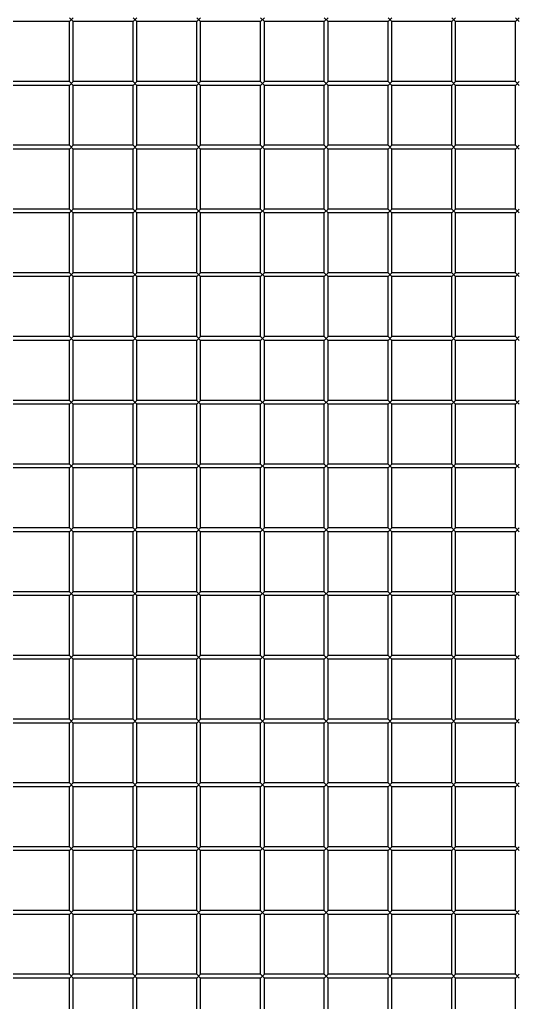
# Model space of a CAD drawing. Header units: millimetres. Extents: x -198529 to 244266, y -64 to 158464.
# Drawn here: x -145993 to -145603, y 107253 to 108024 of the extents above; entities that cross this region are included whole.
import ezdxf

# ---------------------------------------------------------------- set-up
doc = ezdxf.new("R2010")
doc.units = ezdxf.units.MM
doc.layers.add('0-DCC', color=30, linetype='Continuous')

# ---------------------------------------------------------------- blocks, each defined once
blk = doc.blocks.new('DCC2850x2600(左)')
at = {"color": 0, "linetype": 'Continuous'}
for p, q in [((48263.5, -73356.48), (48216.5, -73356.48)), ((48266.5, -73356.48), (48263.5, -73353.48)), ((48263.5, -73356.48), (48266.5, -73353.48)), ((48263.5, -73403.48), (48263.5, -73356.48)), ((48266.5, -73403.48), (48266.5, -73356.48)), ((48313.5, -73356.48), (48266.5, -73356.48)), ((48313.5, -73356.48), (48316.5, -73353.48)), ((48316.5, -73356.48), (48313.5, -73353.48)), ((48313.5, -73403.48), (48313.5, -73356.48)), ((48316.5, -73403.48), (48316.5, -73356.48)), ((48363.5, -73356.48), (48316.5, -73356.48)), ((48363.5, -73356.48), (48366.5, -73353.48)), ((48366.5, -73356.48), (48363.5, -73353.48)), ((48363.5, -73403.48), (48363.5, -73356.48)), ((48366.5, -73403.48), (48366.5, -73356.48)), ((48413.5, -73356.48), (48366.5, -73356.48)), ((48413.5, -73356.48), (48416.5, -73353.48)), ((48416.5, -73356.48), (48413.5, -73353.48)), ((48413.5, -73403.48), (48413.5, -73356.48)), ((48416.5, -73403.48), (48416.5, -73356.48)), ((48463.5, -73356.48), (48416.5, -73356.48)), ((48466.5, -73356.48), (48463.5, -73353.48)), ((48463.5, -73356.48), (48466.5, -73353.48)), ((48463.5, -73403.48), (48463.5, -73356.48)), ((48466.5, -73403.48), (48466.5, -73356.48)), ((48513.5, -73356.48), (48466.5, -73356.48)), ((48513.5, -73356.48), (48516.5, -73353.48)), ((48513.5, -73353.48), (48516.5, -73356.48)), ((48513.5, -73403.48), (48513.5, -73356.48)), ((48516.5, -73403.48), (48516.5, -73356.48)), ((48563.5, -73356.48), (48516.5, -73356.48)), ((48563.5, -73356.48), (48566.5, -73353.48)), ((48563.5, -73353.48), (48566.5, -73356.48)), ((48563.5, -73403.48), (48563.5, -73356.48)), ((48566.5, -73403.48), (48566.5, -73356.48)), ((48613.5, -73356.48), (48566.5, -73356.48)), ((48613.5, -73353.48), (48616.5, -73356.48)), ((48613.5, -73356.48), (48616.5, -73353.48)), ((48613.5, -73403.48), (48613.5, -73356.48)), ((48263.5, -73403.48), (48216.5, -73403.48)), ((48266.5, -73406.48), (48263.5, -73403.48)), ((48263.5, -73406.48), (48266.5, -73403.48)), ((48313.5, -73403.48), (48266.5, -73403.48)), ((48316.5, -73406.48), (48313.5, -73403.48)), ((48313.5, -73406.48), (48316.5, -73403.48)), ((48363.5, -73403.48), (48316.5, -73403.48)), ((48363.5, -73406.48), (48366.5, -73403.48)), ((48366.5, -73406.48), (48363.5, -73403.48)), ((48413.5, -73403.48), (48366.5, -73403.48)), ((48416.5, -73406.48), (48413.5, -73403.48)), ((48413.5, -73406.48), (48416.5, -73403.48)), ((48463.5, -73403.48), (48416.5, -73403.48)), ((48463.5, -73403.48), (48466.5, -73406.48)), ((48463.5, -73406.48), (48466.5, -73403.48)), ((48513.5, -73403.48), (48466.5, -73403.48)), ((48513.5, -73403.48), (48516.5, -73406.48)), ((48513.5, -73406.48), (48516.5, -73403.48)), ((48563.5, -73403.48), (48516.5, -73403.48)), ((48563.5, -73403.48), (48566.5, -73406.48)), ((48563.5, -73406.48), (48566.5, -73403.48)), ((48613.5, -73403.48), (48566.5, -73403.48)), ((48613.5, -73403.48), (48616.5, -73406.48)), ((48613.5, -73406.48), (48616.5, -73403.48)), ((48263.5, -73406.48), (48216.5, -73406.48)), ((48263.5, -73453.48), (48263.5, -73406.48)), ((48266.5, -73453.48), (48266.5, -73406.48)), ((48313.5, -73406.48), (48266.5, -73406.48)), ((48313.5, -73453.48), (48313.5, -73406.48)), ((48316.5, -73453.48), (48316.5, -73406.48)), ((48363.5, -73406.48), (48316.5, -73406.48)), ((48363.5, -73453.48), (48363.5, -73406.48)), ((48366.5, -73453.48), (48366.5, -73406.48)), ((48413.5, -73406.48), (48366.5, -73406.48)), ((48413.5, -73453.48), (48413.5, -73406.48)), ((48416.5, -73453.48), (48416.5, -73406.48)), ((48463.5, -73406.48), (48416.5, -73406.48)), ((48463.5, -73453.48), (48463.5, -73406.48)), ((48466.5, -73453.48), (48466.5, -73406.48)), ((48513.5, -73406.48), (48466.5, -73406.48)), ((48513.5, -73453.48), (48513.5, -73406.48)), ((48516.5, -73453.48), (48516.5, -73406.48)), ((48563.5, -73406.48), (48516.5, -73406.48)), ((48563.5, -73453.48), (48563.5, -73406.48)), ((48566.5, -73453.48), (48566.5, -73406.48)), ((48613.5, -73406.48), (48566.5, -73406.48)), ((48613.5, -73453.48), (48613.5, -73406.48)), ((48263.5, -73453.48), (48216.5, -73453.48)), ((48263.5, -73456.48), (48216.5, -73456.48)), ((48266.5, -73456.48), (48263.5, -73453.48)), ((48263.5, -73456.48), (48266.5, -73453.48)), ((48263.5, -73503.48), (48263.5, -73456.48)), ((48313.5, -73453.48), (48266.5, -73453.48)), ((48266.5, -73503.48), (48266.5, -73456.48)), ((48313.5, -73456.48), (48266.5, -73456.48)), ((48316.5, -73456.48), (48313.5, -73453.48)), ((48313.5, -73456.48), (48316.5, -73453.48)), ((48313.5, -73503.48), (48313.5, -73456.48)), ((48363.5, -73453.48), (48316.5, -73453.48)), ((48316.5, -73503.48), (48316.5, -73456.48)), ((48363.5, -73456.48), (48316.5, -73456.48)), ((48366.5, -73456.48), (48363.5, -73453.48)), ((48363.5, -73456.48), (48366.5, -73453.48)), ((48363.5, -73503.48), (48363.5, -73456.48)), ((48413.5, -73453.48), (48366.5, -73453.48)), ((48366.5, -73503.48), (48366.5, -73456.48)), ((48413.5, -73456.48), (48366.5, -73456.48)), ((48413.5, -73453.48), (48416.5, -73456.48)), ((48413.5, -73456.48), (48416.5, -73453.48)), ((48413.5, -73503.48), (48413.5, -73456.48)), ((48463.5, -73453.48), (48416.5, -73453.48)), ((48416.5, -73503.48), (48416.5, -73456.48)), ((48463.5, -73456.48), (48416.5, -73456.48)), ((48463.5, -73453.48), (48466.5, -73456.48)), ((48463.5, -73456.48), (48466.5, -73453.48)), ((48463.5, -73503.48), (48463.5, -73456.48)), ((48513.5, -73453.48), (48466.5, -73453.48)), ((48466.5, -73503.48), (48466.5, -73456.48)), ((48513.5, -73456.48), (48466.5, -73456.48)), ((48513.5, -73453.48), (48516.5, -73456.48)), ((48513.5, -73456.48), (48516.5, -73453.48)), ((48513.5, -73503.48), (48513.5, -73456.48)), ((48563.5, -73453.48), (48516.5, -73453.48)), ((48516.5, -73503.48), (48516.5, -73456.48)), ((48563.5, -73456.48), (48516.5, -73456.48)), ((48563.5, -73453.48), (48566.5, -73456.48)), ((48563.5, -73456.48), (48566.5, -73453.48)), ((48563.5, -73503.48), (48563.5, -73456.48)), ((48613.5, -73453.48), (48566.5, -73453.48)), ((48566.5, -73503.48), (48566.5, -73456.48)), ((48613.5, -73456.48), (48566.5, -73456.48)), ((48613.5, -73453.48), (48616.5, -73456.48)), ((48613.5, -73456.48), (48616.5, -73453.48)), ((48613.5, -73503.48), (48613.5, -73456.48)), ((48263.5, -73503.48), (48216.5, -73503.48)), ((48266.5, -73506.48), (48263.5, -73503.48)), ((48263.5, -73506.48), (48266.5, -73503.48)), ((48313.5, -73503.48), (48266.5, -73503.48)), ((48316.5, -73506.48), (48313.5, -73503.48)), ((48313.5, -73506.48), (48316.5, -73503.48)), ((48363.5, -73503.48), (48316.5, -73503.48)), ((48363.5, -73503.48), (48366.5, -73506.48)), ((48363.5, -73506.48), (48366.5, -73503.48)), ((48413.5, -73503.48), (48366.5, -73503.48)), ((48413.5, -73503.48), (48416.5, -73506.48)), ((48413.5, -73506.48), (48416.5, -73503.48)), ((48463.5, -73503.48), (48416.5, -73503.48)), ((48463.5, -73503.48), (48466.5, -73506.48)), ((48463.5, -73506.48), (48466.5, -73503.48)), ((48513.5, -73503.48), (48466.5, -73503.48)), ((48513.5, -73503.48), (48516.5, -73506.48)), ((48513.5, -73506.48), (48516.5, -73503.48)), ((48563.5, -73503.48), (48516.5, -73503.48)), ((48563.5, -73503.48), (48566.5, -73506.48)), ((48563.5, -73506.48), (48566.5, -73503.48)), ((48613.5, -73503.48), (48566.5, -73503.48)), ((48613.5, -73503.48), (48616.5, -73506.48)), ((48613.5, -73506.48), (48616.5, -73503.48)), ((48263.5, -73506.48), (48216.5, -73506.48)), ((48263.5, -73553.48), (48263.5, -73506.48)), ((48266.5, -73553.48), (48266.5, -73506.48)), ((48313.5, -73506.48), (48266.5, -73506.48)), ((48313.5, -73553.48), (48313.5, -73506.48)), ((48316.5, -73553.48), (48316.5, -73506.48)), ((48363.5, -73506.48), (48316.5, -73506.48)), ((48363.5, -73553.48), (48363.5, -73506.48)), ((48366.5, -73553.48), (48366.5, -73506.48)), ((48413.5, -73506.48), (48366.5, -73506.48)), ((48413.5, -73553.48), (48413.5, -73506.48)), ((48416.5, -73553.48), (48416.5, -73506.48)), ((48463.5, -73506.48), (48416.5, -73506.48)), ((48463.5, -73553.48), (48463.5, -73506.48)), ((48466.5, -73553.48), (48466.5, -73506.48)), ((48513.5, -73506.48), (48466.5, -73506.48)), ((48513.5, -73553.48), (48513.5, -73506.48)), ((48516.5, -73553.48), (48516.5, -73506.48)), ((48563.5, -73506.48), (48516.5, -73506.48)), ((48563.5, -73553.48), (48563.5, -73506.48)), ((48566.5, -73553.48), (48566.5, -73506.48)), ((48613.5, -73506.48), (48566.5, -73506.48)), ((48613.5, -73553.48), (48613.5, -73506.48)), ((48263.5, -73553.48), (48216.5, -73553.48)), ((48263.5, -73556.48), (48216.5, -73556.48)), ((48266.5, -73556.48), (48263.5, -73553.48)), ((48263.5, -73556.48), (48266.5, -73553.48)), ((48263.5, -73603.48), (48263.5, -73556.48)), ((48313.5, -73553.48), (48266.5, -73553.48)), ((48266.5, -73603.48), (48266.5, -73556.48)), ((48313.5, -73556.48), (48266.5, -73556.48)), ((48313.5, -73553.48), (48316.5, -73556.48)), ((48313.5, -73556.48), (48316.5, -73553.48)), ((48313.5, -73603.48), (48313.5, -73556.48)), ((48363.5, -73553.48), (48316.5, -73553.48)), ((48316.5, -73603.48), (48316.5, -73556.48)), ((48363.5, -73556.48), (48316.5, -73556.48)), ((48363.5, -73553.48), (48366.5, -73556.48)), ((48363.5, -73556.48), (48366.5, -73553.48)), ((48363.5, -73603.48), (48363.5, -73556.48)), ((48413.5, -73553.48), (48366.5, -73553.48)), ((48366.5, -73603.48), (48366.5, -73556.48)), ((48413.5, -73556.48), (48366.5, -73556.48)), ((48413.5, -73553.48), (48416.5, -73556.48)), ((48413.5, -73556.48), (48416.5, -73553.48)), ((48413.5, -73603.48), (48413.5, -73556.48)), ((48463.5, -73553.48), (48416.5, -73553.48)), ((48416.5, -73603.48), (48416.5, -73556.48)), ((48463.5, -73556.48), (48416.5, -73556.48)), ((48463.5, -73553.48), (48466.5, -73556.48)), ((48463.5, -73556.48), (48466.5, -73553.48)), ((48463.5, -73603.48), (48463.5, -73556.48)), ((48513.5, -73553.48), (48466.5, -73553.48)), ((48466.5, -73603.48), (48466.5, -73556.48)), ((48513.5, -73556.48), (48466.5, -73556.48)), ((48513.5, -73553.48), (48516.5, -73556.48)), ((48513.5, -73556.48), (48516.5, -73553.48)), ((48513.5, -73603.48), (48513.5, -73556.48)), ((48563.5, -73553.48), (48516.5, -73553.48)), ((48516.5, -73603.48), (48516.5, -73556.48)), ((48563.5, -73556.48), (48516.5, -73556.48)), ((48563.5, -73553.48), (48566.5, -73556.48)), ((48563.5, -73556.48), (48566.5, -73553.48)), ((48563.5, -73603.48), (48563.5, -73556.48)), ((48613.5, -73553.48), (48566.5, -73553.48)), ((48566.5, -73603.48), (48566.5, -73556.48)), ((48613.5, -73556.48), (48566.5, -73556.48)), ((48613.5, -73553.48), (48616.5, -73556.48)), ((48613.5, -73556.48), (48616.5, -73553.48)), ((48613.5, -73603.48), (48613.5, -73556.48)), ((48263.5, -73603.48), (48216.5, -73603.48)), ((48263.5, -73603.48), (48266.5, -73606.48)), ((48263.5, -73606.48), (48266.5, -73603.48)), ((48313.5, -73603.48), (48266.5, -73603.48)), ((48313.5, -73603.48), (48316.5, -73606.48)), ((48313.5, -73606.48), (48316.5, -73603.48)), ((48363.5, -73603.48), (48316.5, -73603.48)), ((48363.5, -73603.48), (48366.5, -73606.48)), ((48363.5, -73606.48), (48366.5, -73603.48)), ((48413.5, -73603.48), (48366.5, -73603.48)), ((48413.5, -73603.48), (48416.5, -73606.48)), ((48413.5, -73606.48), (48416.5, -73603.48)), ((48463.5, -73603.48), (48416.5, -73603.48)), ((48463.5, -73603.48), (48466.5, -73606.48)), ((48463.5, -73606.48), (48466.5, -73603.48)), ((48513.5, -73603.48), (48466.5, -73603.48)), ((48513.5, -73603.48), (48516.5, -73606.48)), ((48513.5, -73606.48), (48516.5, -73603.48)), ((48563.5, -73603.48), (48516.5, -73603.48)), ((48563.5, -73603.48), (48566.5, -73606.48)), ((48563.5, -73606.48), (48566.5, -73603.48)), ((48613.5, -73603.48), (48566.5, -73603.48)), ((48613.5, -73603.48), (48616.5, -73606.48)), ((48613.5, -73606.48), (48616.5, -73603.48)), ((48263.5, -73606.48), (48216.5, -73606.48)), ((48263.5, -73653.48), (48263.5, -73606.48)), ((48266.5, -73653.48), (48266.5, -73606.48)), ((48313.5, -73606.48), (48266.5, -73606.48)), ((48313.5, -73653.48), (48313.5, -73606.48)), ((48316.5, -73653.48), (48316.5, -73606.48)), ((48363.5, -73606.48), (48316.5, -73606.48)), ((48363.5, -73653.48), (48363.5, -73606.48)), ((48366.5, -73653.48), (48366.5, -73606.48)), ((48413.5, -73606.48), (48366.5, -73606.48)), ((48413.5, -73653.48), (48413.5, -73606.48)), ((48416.5, -73653.48), (48416.5, -73606.48)), ((48463.5, -73606.48), (48416.5, -73606.48)), ((48463.5, -73653.48), (48463.5, -73606.48)), ((48466.5, -73653.48), (48466.5, -73606.48)), ((48513.5, -73606.48), (48466.5, -73606.48)), ((48513.5, -73653.48), (48513.5, -73606.48)), ((48516.5, -73653.48), (48516.5, -73606.48)), ((48563.5, -73606.48), (48516.5, -73606.48)), ((48563.5, -73653.48), (48563.5, -73606.48)), ((48566.5, -73653.48), (48566.5, -73606.48)), ((48613.5, -73606.48), (48566.5, -73606.48)), ((48613.5, -73653.48), (48613.5, -73606.48)), ((48263.5, -73653.48), (48216.5, -73653.48)), ((48263.5, -73656.48), (48216.5, -73656.48)), ((48263.5, -73653.48), (48266.5, -73656.48)), ((48263.5, -73656.48), (48266.5, -73653.48)), ((48263.5, -73703.48), (48263.5, -73656.48)), ((48313.5, -73653.48), (48266.5, -73653.48)), ((48266.5, -73703.48), (48266.5, -73656.48)), ((48313.5, -73656.48), (48266.5, -73656.48)), ((48313.5, -73653.48), (48316.5, -73656.48)), ((48313.5, -73656.48), (48316.5, -73653.48)), ((48313.5, -73703.48), (48313.5, -73656.48)), ((48363.5, -73653.48), (48316.5, -73653.48)), ((48316.5, -73703.48), (48316.5, -73656.48)), ((48363.5, -73656.48), (48316.5, -73656.48)), ((48363.5, -73653.48), (48366.5, -73656.48)), ((48363.5, -73656.48), (48366.5, -73653.48)), ((48363.5, -73703.48), (48363.5, -73656.48)), ((48413.5, -73653.48), (48366.5, -73653.48)), ((48366.5, -73703.48), (48366.5, -73656.48)), ((48413.5, -73656.48), (48366.5, -73656.48)), ((48413.5, -73653.48), (48416.5, -73656.48)), ((48413.5, -73656.48), (48416.5, -73653.48)), ((48413.5, -73703.48), (48413.5, -73656.48)), ((48463.5, -73653.48), (48416.5, -73653.48)), ((48416.5, -73703.48), (48416.5, -73656.48)), ((48463.5, -73656.48), (48416.5, -73656.48)), ((48463.5, -73653.48), (48466.5, -73656.48)), ((48463.5, -73656.48), (48466.5, -73653.48)), ((48463.5, -73703.48), (48463.5, -73656.48)), ((48513.5, -73653.48), (48466.5, -73653.48)), ((48466.5, -73703.48), (48466.5, -73656.48)), ((48513.5, -73656.48), (48466.5, -73656.48)), ((48513.5, -73653.48), (48516.5, -73656.48)), ((48513.5, -73656.48), (48516.5, -73653.48)), ((48513.5, -73703.48), (48513.5, -73656.48)), ((48563.5, -73653.48), (48516.5, -73653.48)), ((48516.5, -73703.48), (48516.5, -73656.48)), ((48563.5, -73656.48), (48516.5, -73656.48)), ((48563.5, -73653.48), (48566.5, -73656.48)), ((48563.5, -73656.48), (48566.5, -73653.48)), ((48563.5, -73703.48), (48563.5, -73656.48)), ((48613.5, -73653.48), (48566.5, -73653.48)), ((48566.5, -73703.48), (48566.5, -73656.48)), ((48613.5, -73656.48), (48566.5, -73656.48)), ((48613.5, -73653.48), (48616.5, -73656.48)), ((48613.5, -73656.48), (48616.5, -73653.48)), ((48613.5, -73703.48), (48613.5, -73656.48)), ((48263.5, -73703.48), (48216.5, -73703.48)), ((48263.5, -73703.48), (48266.5, -73706.48)), ((48263.5, -73706.48), (48266.5, -73703.48)), ((48313.5, -73703.48), (48266.5, -73703.48)), ((48313.5, -73703.48), (48316.5, -73706.48)), ((48313.5, -73706.48), (48316.5, -73703.48)), ((48363.5, -73703.48), (48316.5, -73703.48)), ((48363.5, -73703.48), (48366.5, -73706.48)), ((48363.5, -73706.48), (48366.5, -73703.48)), ((48413.5, -73703.48), (48366.5, -73703.48)), ((48413.5, -73703.48), (48416.5, -73706.48)), ((48413.5, -73706.48), (48416.5, -73703.48)), ((48463.5, -73703.48), (48416.5, -73703.48)), ((48463.5, -73703.48), (48466.5, -73706.48)), ((48463.5, -73706.48), (48466.5, -73703.48)), ((48513.5, -73703.48), (48466.5, -73703.48)), ((48513.5, -73703.48), (48516.5, -73706.48)), ((48513.5, -73706.48), (48516.5, -73703.48)), ((48563.5, -73703.48), (48516.5, -73703.48)), ((48563.5, -73703.48), (48566.5, -73706.48)), ((48563.5, -73706.48), (48566.5, -73703.48)), ((48613.5, -73703.48), (48566.5, -73703.48)), ((48613.5, -73703.48), (48616.5, -73706.48)), ((48613.5, -73706.48), (48616.5, -73703.48)), ((48263.5, -73706.48), (48216.5, -73706.48)), ((48263.5, -73753.48), (48263.5, -73706.48)), ((48266.5, -73753.48), (48266.5, -73706.48)), ((48313.5, -73706.48), (48266.5, -73706.48)), ((48313.5, -73753.48), (48313.5, -73706.48)), ((48316.5, -73753.48), (48316.5, -73706.48)), ((48363.5, -73706.48), (48316.5, -73706.48)), ((48363.5, -73753.48), (48363.5, -73706.48)), ((48366.5, -73753.48), (48366.5, -73706.48)), ((48413.5, -73706.48), (48366.5, -73706.48)), ((48413.5, -73753.48), (48413.5, -73706.48)), ((48416.5, -73753.48), (48416.5, -73706.48)), ((48463.5, -73706.48), (48416.5, -73706.48)), ((48463.5, -73753.48), (48463.5, -73706.48)), ((48466.5, -73753.48), (48466.5, -73706.48)), ((48513.5, -73706.48), (48466.5, -73706.48)), ((48513.5, -73753.48), (48513.5, -73706.48)), ((48516.5, -73753.48), (48516.5, -73706.48)), ((48563.5, -73706.48), (48516.5, -73706.48)), ((48563.5, -73753.48), (48563.5, -73706.48)), ((48566.5, -73753.48), (48566.5, -73706.48)), ((48613.5, -73706.48), (48566.5, -73706.48)), ((48613.5, -73753.48), (48613.5, -73706.48)), ((48263.5, -73753.48), (48216.5, -73753.48)), ((48263.5, -73756.48), (48216.5, -73756.48)), ((48263.5, -73753.48), (48266.5, -73756.48)), ((48263.5, -73756.48), (48266.5, -73753.48)), ((48263.5, -73803.48), (48263.5, -73756.48)), ((48313.5, -73753.48), (48266.5, -73753.48)), ((48266.5, -73803.48), (48266.5, -73756.48)), ((48313.5, -73756.48), (48266.5, -73756.48)), ((48313.5, -73753.48), (48316.5, -73756.48)), ((48313.5, -73756.48), (48316.5, -73753.48)), ((48313.5, -73803.48), (48313.5, -73756.48)), ((48363.5, -73753.48), (48316.5, -73753.48)), ((48316.5, -73803.48), (48316.5, -73756.48)), ((48363.5, -73756.48), (48316.5, -73756.48)), ((48363.5, -73753.48), (48366.5, -73756.48)), ((48363.5, -73756.48), (48366.5, -73753.48)), ((48363.5, -73803.48), (48363.5, -73756.48)), ((48413.5, -73753.48), (48366.5, -73753.48)), ((48366.5, -73803.48), (48366.5, -73756.48)), ((48413.5, -73756.48), (48366.5, -73756.48)), ((48413.5, -73753.48), (48416.5, -73756.48)), ((48413.5, -73756.48), (48416.5, -73753.48)), ((48413.5, -73803.48), (48413.5, -73756.48)), ((48463.5, -73753.48), (48416.5, -73753.48)), ((48416.5, -73803.48), (48416.5, -73756.48)), ((48463.5, -73756.48), (48416.5, -73756.48)), ((48463.5, -73753.48), (48466.5, -73756.48)), ((48463.5, -73756.48), (48466.5, -73753.48)), ((48463.5, -73803.48), (48463.5, -73756.48)), ((48513.5, -73753.48), (48466.5, -73753.48)), ((48466.5, -73803.48), (48466.5, -73756.48)), ((48513.5, -73756.48), (48466.5, -73756.48)), ((48513.5, -73753.48), (48516.5, -73756.48)), ((48513.5, -73756.48), (48516.5, -73753.48)), ((48513.5, -73803.48), (48513.5, -73756.48)), ((48563.5, -73753.48), (48516.5, -73753.48)), ((48516.5, -73803.48), (48516.5, -73756.48)), ((48563.5, -73756.48), (48516.5, -73756.48)), ((48563.5, -73753.48), (48566.5, -73756.48)), ((48563.5, -73756.48), (48566.5, -73753.48)), ((48563.5, -73803.48), (48563.5, -73756.48)), ((48613.5, -73753.48), (48566.5, -73753.48)), ((48566.5, -73803.48), (48566.5, -73756.48)), ((48613.5, -73756.48), (48566.5, -73756.48)), ((48613.5, -73753.48), (48616.5, -73756.48)), ((48613.5, -73756.48), (48616.5, -73753.48)), ((48613.5, -73803.48), (48613.5, -73756.48)), ((48263.5, -73803.48), (48216.5, -73803.48)), ((48263.5, -73806.48), (48216.5, -73806.48)), ((48263.5, -73803.48), (48266.5, -73806.48)), ((48263.5, -73806.48), (48266.5, -73803.48)), ((48263.5, -73853.48), (48263.5, -73806.48)), ((48313.5, -73803.48), (48266.5, -73803.48)), ((48266.5, -73853.48), (48266.5, -73806.48)), ((48313.5, -73806.48), (48266.5, -73806.48)), ((48313.5, -73803.48), (48316.5, -73806.48)), ((48313.5, -73806.48), (48316.5, -73803.48)), ((48313.5, -73853.48), (48313.5, -73806.48)), ((48363.5, -73803.48), (48316.5, -73803.48)), ((48316.5, -73853.48), (48316.5, -73806.48)), ((48363.5, -73806.48), (48316.5, -73806.48)), ((48363.5, -73803.48), (48366.5, -73806.48)), ((48363.5, -73806.48), (48366.5, -73803.48)), ((48363.5, -73853.48), (48363.5, -73806.48)), ((48413.5, -73803.48), (48366.5, -73803.48)), ((48366.5, -73853.48), (48366.5, -73806.48)), ((48413.5, -73806.48), (48366.5, -73806.48)), ((48413.5, -73803.48), (48416.5, -73806.48)), ((48413.5, -73806.48), (48416.5, -73803.48)), ((48413.5, -73853.48), (48413.5, -73806.48)), ((48463.5, -73803.48), (48416.5, -73803.48)), ((48416.5, -73853.48), (48416.5, -73806.48)), ((48463.5, -73806.48), (48416.5, -73806.48)), ((48463.5, -73803.48), (48466.5, -73806.48)), ((48463.5, -73806.48), (48466.5, -73803.48)), ((48463.5, -73853.48), (48463.5, -73806.48)), ((48513.5, -73803.48), (48466.5, -73803.48)), ((48466.5, -73853.48), (48466.5, -73806.48)), ((48513.5, -73806.48), (48466.5, -73806.48)), ((48513.5, -73803.48), (48516.5, -73806.48)), ((48513.5, -73806.48), (48516.5, -73803.48)), ((48513.5, -73853.48), (48513.5, -73806.48)), ((48563.5, -73803.48), (48516.5, -73803.48)), ((48516.5, -73853.48), (48516.5, -73806.48)), ((48563.5, -73806.48), (48516.5, -73806.48)), ((48563.5, -73803.48), (48566.5, -73806.48)), ((48563.5, -73806.48), (48566.5, -73803.48)), ((48563.5, -73853.48), (48563.5, -73806.48)), ((48613.5, -73803.48), (48566.5, -73803.48)), ((48566.5, -73853.48), (48566.5, -73806.48)), ((48613.5, -73806.48), (48566.5, -73806.48)), ((48613.5, -73803.48), (48616.5, -73806.48)), ((48613.5, -73806.48), (48616.5, -73803.48)), ((48613.5, -73853.48), (48613.5, -73806.48)), ((48263.5, -73853.48), (48216.5, -73853.48)), ((48263.5, -73856.48), (48216.5, -73856.48)), ((48263.5, -73853.48), (48266.5, -73856.48)), ((48263.5, -73856.48), (48266.5, -73853.48)), ((48263.5, -73903.48), (48263.5, -73856.48)), ((48313.5, -73853.48), (48266.5, -73853.48)), ((48266.5, -73903.48), (48266.5, -73856.48)), ((48313.5, -73856.48), (48266.5, -73856.48)), ((48313.5, -73853.48), (48316.5, -73856.48)), ((48313.5, -73856.48), (48316.5, -73853.48)), ((48313.5, -73903.48), (48313.5, -73856.48)), ((48363.5, -73853.48), (48316.5, -73853.48)), ((48316.5, -73903.48), (48316.5, -73856.48)), ((48363.5, -73856.48), (48316.5, -73856.48)), ((48363.5, -73853.48), (48366.5, -73856.48)), ((48363.5, -73856.48), (48366.5, -73853.48)), ((48363.5, -73903.48), (48363.5, -73856.48)), ((48413.5, -73853.48), (48366.5, -73853.48)), ((48366.5, -73903.48), (48366.5, -73856.48)), ((48413.5, -73856.48), (48366.5, -73856.48)), ((48413.5, -73853.48), (48416.5, -73856.48)), ((48413.5, -73856.48), (48416.5, -73853.48)), ((48413.5, -73903.48), (48413.5, -73856.48)), ((48463.5, -73853.48), (48416.5, -73853.48)), ((48416.5, -73903.48), (48416.5, -73856.48)), ((48463.5, -73856.48), (48416.5, -73856.48)), ((48463.5, -73853.48), (48466.5, -73856.48)), ((48463.5, -73856.48), (48466.5, -73853.48)), ((48463.5, -73903.48), (48463.5, -73856.48)), ((48513.5, -73853.48), (48466.5, -73853.48)), ((48466.5, -73903.48), (48466.5, -73856.48)), ((48513.5, -73856.48), (48466.5, -73856.48)), ((48513.5, -73853.48), (48516.5, -73856.48)), ((48513.5, -73856.48), (48516.5, -73853.48)), ((48513.5, -73903.48), (48513.5, -73856.48)), ((48563.5, -73853.48), (48516.5, -73853.48)), ((48516.5, -73903.48), (48516.5, -73856.48)), ((48563.5, -73856.48), (48516.5, -73856.48)), ((48563.5, -73853.48), (48566.5, -73856.48)), ((48563.5, -73856.48), (48566.5, -73853.48)), ((48563.5, -73903.48), (48563.5, -73856.48)), ((48613.5, -73853.48), (48566.5, -73853.48)), ((48566.5, -73903.48), (48566.5, -73856.48)), ((48613.5, -73856.48), (48566.5, -73856.48)), ((48613.5, -73853.48), (48616.5, -73856.48)), ((48613.5, -73856.48), (48616.5, -73853.48)), ((48613.5, -73903.48), (48613.5, -73856.48)), ((48263.5, -73903.48), (48216.5, -73903.48)), ((48263.5, -73906.48), (48216.5, -73906.48)), ((48263.5, -73903.48), (48266.5, -73906.48)), ((48263.5, -73906.48), (48266.5, -73903.48)), ((48263.5, -73953.48), (48263.5, -73906.48)), ((48313.5, -73903.48), (48266.5, -73903.48)), ((48266.5, -73953.48), (48266.5, -73906.48)), ((48313.5, -73906.48), (48266.5, -73906.48)), ((48313.5, -73903.48), (48316.5, -73906.48)), ((48313.5, -73906.48), (48316.5, -73903.48)), ((48313.5, -73953.48), (48313.5, -73906.48)), ((48363.5, -73903.48), (48316.5, -73903.48)), ((48316.5, -73953.48), (48316.5, -73906.48)), ((48363.5, -73906.48), (48316.5, -73906.48)), ((48363.5, -73903.48), (48366.5, -73906.48)), ((48363.5, -73906.48), (48366.5, -73903.48)), ((48363.5, -73953.48), (48363.5, -73906.48)), ((48413.5, -73903.48), (48366.5, -73903.48)), ((48366.5, -73953.48), (48366.5, -73906.48)), ((48413.5, -73906.48), (48366.5, -73906.48)), ((48413.5, -73903.48), (48416.5, -73906.48)), ((48413.5, -73906.48), (48416.5, -73903.48)), ((48413.5, -73953.48), (48413.5, -73906.48)), ((48463.5, -73903.48), (48416.5, -73903.48)), ((48416.5, -73953.48), (48416.5, -73906.48)), ((48463.5, -73906.48), (48416.5, -73906.48)), ((48463.5, -73903.48), (48466.5, -73906.48)), ((48463.5, -73906.48), (48466.5, -73903.48)), ((48463.5, -73953.48), (48463.5, -73906.48)), ((48513.5, -73903.48), (48466.5, -73903.48)), ((48466.5, -73953.48), (48466.5, -73906.48)), ((48513.5, -73906.48), (48466.5, -73906.48)), ((48513.5, -73903.48), (48516.5, -73906.48)), ((48513.5, -73906.48), (48516.5, -73903.48)), ((48513.5, -73953.48), (48513.5, -73906.48)), ((48563.5, -73903.48), (48516.5, -73903.48)), ((48516.5, -73953.48), (48516.5, -73906.48)), ((48563.5, -73906.48), (48516.5, -73906.48)), ((48563.5, -73903.48), (48566.5, -73906.48)), ((48563.5, -73906.48), (48566.5, -73903.48)), ((48563.5, -73953.48), (48563.5, -73906.48)), ((48613.5, -73903.48), (48566.5, -73903.48)), ((48566.5, -73953.48), (48566.5, -73906.48)), ((48613.5, -73906.48), (48566.5, -73906.48)), ((48613.5, -73903.48), (48616.5, -73906.48)), ((48613.5, -73906.48), (48616.5, -73903.48)), ((48613.5, -73953.48), (48613.5, -73906.48)), ((48263.5, -73953.48), (48216.5, -73953.48)), ((48263.5, -73956.48), (48216.5, -73956.48)), ((48263.5, -73953.48), (48266.5, -73956.48)), ((48263.5, -73956.48), (48266.5, -73953.48)), ((48263.5, -74003.48), (48263.5, -73956.48)), ((48313.5, -73953.48), (48266.5, -73953.48)), ((48266.5, -74003.48), (48266.5, -73956.48)), ((48313.5, -73956.48), (48266.5, -73956.48)), ((48313.5, -73953.48), (48316.5, -73956.48)), ((48313.5, -73956.48), (48316.5, -73953.48)), ((48313.5, -74003.48), (48313.5, -73956.48)), ((48363.5, -73953.48), (48316.5, -73953.48)), ((48316.5, -74003.48), (48316.5, -73956.48)), ((48363.5, -73956.48), (48316.5, -73956.48)), ((48363.5, -73953.48), (48366.5, -73956.48)), ((48363.5, -73956.48), (48366.5, -73953.48)), ((48363.5, -74003.48), (48363.5, -73956.48)), ((48413.5, -73953.48), (48366.5, -73953.48)), ((48366.5, -74003.48), (48366.5, -73956.48)), ((48413.5, -73956.48), (48366.5, -73956.48)), ((48413.5, -73953.48), (48416.5, -73956.48)), ((48413.5, -73956.48), (48416.5, -73953.48)), ((48413.5, -74003.48), (48413.5, -73956.48)), ((48463.5, -73953.48), (48416.5, -73953.48)), ((48416.5, -74003.48), (48416.5, -73956.48)), ((48463.5, -73956.48), (48416.5, -73956.48)), ((48463.5, -73953.48), (48466.5, -73956.48)), ((48463.5, -73956.48), (48466.5, -73953.48)), ((48463.5, -74003.48), (48463.5, -73956.48)), ((48513.5, -73953.48), (48466.5, -73953.48)), ((48466.5, -74003.48), (48466.5, -73956.48)), ((48513.5, -73956.48), (48466.5, -73956.48)), ((48513.5, -73953.48), (48516.5, -73956.48)), ((48513.5, -73956.48), (48516.5, -73953.48)), ((48513.5, -74003.48), (48513.5, -73956.48)), ((48563.5, -73953.48), (48516.5, -73953.48)), ((48516.5, -74003.48), (48516.5, -73956.48)), ((48563.5, -73956.48), (48516.5, -73956.48)), ((48563.5, -73953.48), (48566.5, -73956.48)), ((48563.5, -73956.48), (48566.5, -73953.48)), ((48563.5, -74003.48), (48563.5, -73956.48)), ((48613.5, -73953.48), (48566.5, -73953.48)), ((48566.5, -74003.48), (48566.5, -73956.48)), ((48613.5, -73956.48), (48566.5, -73956.48)), ((48613.5, -73953.48), (48616.5, -73956.48)), ((48613.5, -73956.48), (48616.5, -73953.48)), ((48613.5, -74003.48), (48613.5, -73956.48)), ((48263.5, -74003.48), (48216.5, -74003.48)), ((48263.5, -74006.48), (48216.5, -74006.48)), ((48263.5, -74003.48), (48266.5, -74006.48)), ((48263.5, -74006.48), (48266.5, -74003.48)), ((48263.5, -74053.48), (48263.5, -74006.48)), ((48313.5, -74003.48), (48266.5, -74003.48)), ((48266.5, -74053.48), (48266.5, -74006.48)), ((48313.5, -74006.48), (48266.5, -74006.48)), ((48313.5, -74003.48), (48316.5, -74006.48)), ((48313.5, -74006.48), (48316.5, -74003.48)), ((48313.5, -74053.48), (48313.5, -74006.48)), ((48363.5, -74003.48), (48316.5, -74003.48)), ((48316.5, -74053.48), (48316.5, -74006.48)), ((48363.5, -74006.48), (48316.5, -74006.48)), ((48363.5, -74003.48), (48366.5, -74006.48)), ((48363.5, -74006.48), (48366.5, -74003.48)), ((48363.5, -74053.48), (48363.5, -74006.48)), ((48413.5, -74003.48), (48366.5, -74003.48)), ((48366.5, -74053.48), (48366.5, -74006.48)), ((48413.5, -74006.48), (48366.5, -74006.48)), ((48413.5, -74003.48), (48416.5, -74006.48)), ((48413.5, -74006.48), (48416.5, -74003.48)), ((48413.5, -74053.48), (48413.5, -74006.48)), ((48463.5, -74003.48), (48416.5, -74003.48)), ((48416.5, -74053.48), (48416.5, -74006.48)), ((48463.5, -74006.48), (48416.5, -74006.48)), ((48463.5, -74003.48), (48466.5, -74006.48)), ((48463.5, -74006.48), (48466.5, -74003.48)), ((48463.5, -74053.48), (48463.5, -74006.48)), ((48513.5, -74003.48), (48466.5, -74003.48)), ((48466.5, -74053.48), (48466.5, -74006.48)), ((48513.5, -74006.48), (48466.5, -74006.48)), ((48513.5, -74003.48), (48516.5, -74006.48)), ((48513.5, -74006.48), (48516.5, -74003.48)), ((48513.5, -74053.48), (48513.5, -74006.48)), ((48563.5, -74003.48), (48516.5, -74003.48)), ((48516.5, -74053.48), (48516.5, -74006.48)), ((48563.5, -74006.48), (48516.5, -74006.48)), ((48563.5, -74003.48), (48566.5, -74006.48)), ((48563.5, -74006.48), (48566.5, -74003.48)), ((48563.5, -74053.48), (48563.5, -74006.48)), ((48613.5, -74003.48), (48566.5, -74003.48)), ((48566.5, -74053.48), (48566.5, -74006.48)), ((48613.5, -74006.48), (48566.5, -74006.48)), ((48613.5, -74003.48), (48616.5, -74006.48)), ((48613.5, -74006.48), (48616.5, -74003.48)), ((48613.5, -74053.48), (48613.5, -74006.48)), ((48263.5, -74053.48), (48216.5, -74053.48)), ((48263.5, -74056.48), (48216.5, -74056.48)), ((48263.5, -74053.48), (48266.5, -74056.48)), ((48263.5, -74056.48), (48266.5, -74053.48)), ((48263.5, -74103.48), (48263.5, -74056.48)), ((48313.5, -74053.48), (48266.5, -74053.48)), ((48266.5, -74103.48), (48266.5, -74056.48)), ((48313.5, -74056.48), (48266.5, -74056.48)), ((48313.5, -74053.48), (48316.5, -74056.48)), ((48313.5, -74056.48), (48316.5, -74053.48)), ((48313.5, -74103.48), (48313.5, -74056.48)), ((48363.5, -74053.48), (48316.5, -74053.48)), ((48316.5, -74103.48), (48316.5, -74056.48)), ((48363.5, -74056.48), (48316.5, -74056.48)), ((48363.5, -74053.48), (48366.5, -74056.48)), ((48363.5, -74056.48), (48366.5, -74053.48)), ((48363.5, -74103.48), (48363.5, -74056.48)), ((48413.5, -74053.48), (48366.5, -74053.48)), ((48366.5, -74103.48), (48366.5, -74056.48)), ((48413.5, -74056.48), (48366.5, -74056.48)), ((48413.5, -74053.48), (48416.5, -74056.48)), ((48413.5, -74056.48), (48416.5, -74053.48)), ((48413.5, -74103.48), (48413.5, -74056.48)), ((48463.5, -74053.48), (48416.5, -74053.48)), ((48416.5, -74103.48), (48416.5, -74056.48)), ((48463.5, -74056.48), (48416.5, -74056.48)), ((48463.5, -74053.48), (48466.5, -74056.48)), ((48463.5, -74056.48), (48466.5, -74053.48)), ((48463.5, -74103.48), (48463.5, -74056.48)), ((48513.5, -74053.48), (48466.5, -74053.48)), ((48466.5, -74103.48), (48466.5, -74056.48)), ((48513.5, -74056.48), (48466.5, -74056.48)), ((48513.5, -74053.48), (48516.5, -74056.48)), ((48513.5, -74056.48), (48516.5, -74053.48)), ((48513.5, -74103.48), (48513.5, -74056.48)), ((48563.5, -74053.48), (48516.5, -74053.48)), ((48516.5, -74103.48), (48516.5, -74056.48)), ((48563.5, -74056.48), (48516.5, -74056.48)), ((48563.5, -74053.48), (48566.5, -74056.48)), ((48563.5, -74056.48), (48566.5, -74053.48)), ((48563.5, -74103.48), (48563.5, -74056.48)), ((48613.5, -74053.48), (48566.5, -74053.48)), ((48566.5, -74103.48), (48566.5, -74056.48)), ((48613.5, -74056.48), (48566.5, -74056.48)), ((48613.5, -74053.48), (48616.5, -74056.48)), ((48613.5, -74056.48), (48616.5, -74053.48)), ((48613.5, -74103.48), (48613.5, -74056.48)), ((48263.5, -74103.48), (48216.5, -74103.48)), ((48263.5, -74106.48), (48216.5, -74106.48)), ((48263.5, -74103.48), (48266.5, -74106.48)), ((48263.5, -74106.48), (48266.5, -74103.48)), ((48263.5, -74153.48), (48263.5, -74106.48)), ((48313.5, -74103.48), (48266.5, -74103.48)), ((48266.5, -74153.48), (48266.5, -74106.48)), ((48313.5, -74106.48), (48266.5, -74106.48)), ((48313.5, -74103.48), (48316.5, -74106.48)), ((48313.5, -74106.48), (48316.5, -74103.48)), ((48313.5, -74153.48), (48313.5, -74106.48)), ((48363.5, -74103.48), (48316.5, -74103.48)), ((48316.5, -74153.48), (48316.5, -74106.48)), ((48363.5, -74106.48), (48316.5, -74106.48)), ((48363.5, -74103.48), (48366.5, -74106.48)), ((48363.5, -74106.48), (48366.5, -74103.48)), ((48363.5, -74153.48), (48363.5, -74106.48)), ((48413.5, -74103.48), (48366.5, -74103.48)), ((48366.5, -74153.48), (48366.5, -74106.48)), ((48413.5, -74106.48), (48366.5, -74106.48)), ((48413.5, -74103.48), (48416.5, -74106.48)), ((48413.5, -74106.48), (48416.5, -74103.48)), ((48413.5, -74153.48), (48413.5, -74106.48)), ((48463.5, -74103.48), (48416.5, -74103.48)), ((48416.5, -74153.48), (48416.5, -74106.48)), ((48463.5, -74106.48), (48416.5, -74106.48)), ((48463.5, -74103.48), (48466.5, -74106.48)), ((48463.5, -74106.48), (48466.5, -74103.48)), ((48463.5, -74153.48), (48463.5, -74106.48)), ((48513.5, -74103.48), (48466.5, -74103.48)), ((48466.5, -74153.48), (48466.5, -74106.48)), ((48513.5, -74106.48), (48466.5, -74106.48)), ((48513.5, -74103.48), (48516.5, -74106.48)), ((48513.5, -74106.48), (48516.5, -74103.48)), ((48513.5, -74153.48), (48513.5, -74106.48)), ((48563.5, -74103.48), (48516.5, -74103.48)), ((48516.5, -74153.48), (48516.5, -74106.48)), ((48563.5, -74106.48), (48516.5, -74106.48)), ((48563.5, -74103.48), (48566.5, -74106.48)), ((48563.5, -74106.48), (48566.5, -74103.48)), ((48563.5, -74153.48), (48563.5, -74106.48)), ((48613.5, -74103.48), (48566.5, -74103.48)), ((48566.5, -74153.48), (48566.5, -74106.48)), ((48613.5, -74106.48), (48566.5, -74106.48)), ((48613.5, -74103.48), (48616.5, -74106.48)), ((48613.5, -74106.48), (48616.5, -74103.48)), ((48613.5, -74153.48), (48613.5, -74106.48))]:
    blk.add_line(p, q, dxfattribs=at)

msp = doc.modelspace()

# ---------------------------------------------------------------- block references
at = {"layer": '0-DCC'}
msp.add_blockref('DCC2850x2600(左)', (-194217.97, 181378.49), dxfattribs=at)

doc.saveas('drawing.dxf')
